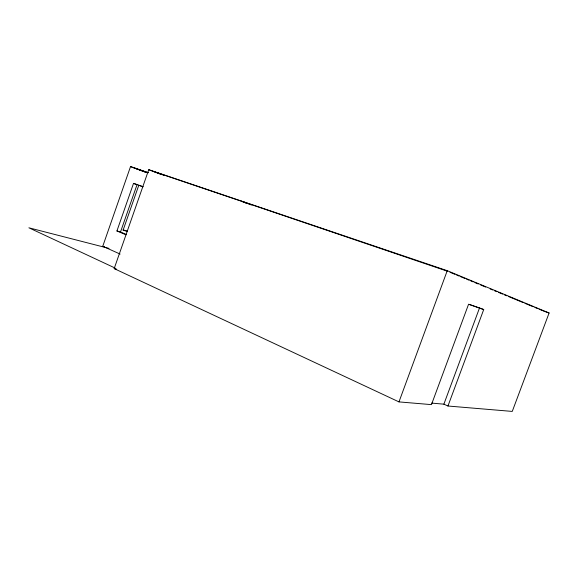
<?xml version="1.0" encoding="UTF-8"?>
<svg xmlns="http://www.w3.org/2000/svg" width="578" height="578" viewBox="0 0 578 578"><rect width="100%" height="100%" fill="white"/><g stroke="black" fill="none" stroke-linecap="round" stroke-linejoin="round"><path stroke-width="0.87" d="M120.116 254.06L102.754 246.286L130.527 166.587L148.575 172.757M126.011 234.812L116.922 230.969L133.525 183.385L137.044 184.635L120.513 231.988L126.286 234.43M138.799 185.235L123.085 230.225L127.406 231.46M447.957 406.016L483.721 309.533L468.585 304.216L431.463 404.629L398.979 401.898L114.177 268.597L148.748 169.694L447.249 270.685L549.1 312.987L512.26 411.413L447.957 406.016L443.882 404.166L431.643 403.097M398.979 401.898L447.249 270.685M443.882 404.166L479.494 308.016L483.721 309.533M114.177 268.597L116.648 269.167M102.754 246.286L104.481 246.734M109.004 248.396L28.9 227.804L115.036 268.026M116.922 230.969L120.513 231.988M123.035 229.863L127.355 231.106M152.686 171.204L156.291 172.425M239.986 200.754L157.014 172.67L164.513 175.539M136.755 168.841L147.809 172.62M543.125 310.928L549.1 312.987M469.329 304.44L479.494 308.016M138.648 185.17L143.041 186.745M133.525 183.385L142.954 186.759M133.258 167.519L146.863 172.656M130.527 166.587L146.415 172.584M148.748 169.694L161.038 174.397M243.967 202.105L251.473 205.024M246.705 203.326L240.838 201.043L447.509 271.255M449.995 272.289L454.973 274.348M456.627 275.034L459.12 276.067M460.774 276.754L464.922 278.473M466.583 279.16L469.069 280.186M470.73 280.872L473.216 281.905M474.87 282.591L478.194 283.964M480.679 284.997L485.65 287.056M490.18 288.935L492.666 289.961M494.32 290.647L496.805 291.68M498.467 292.367L502.607 294.079M504.262 294.766L506.747 295.791M508.402 296.478L523.307 302.655M524.961 303.342L533.241 306.766M534.896 307.453L537.381 308.486M539.036 309.172L542.352 310.545"/></g></svg>
